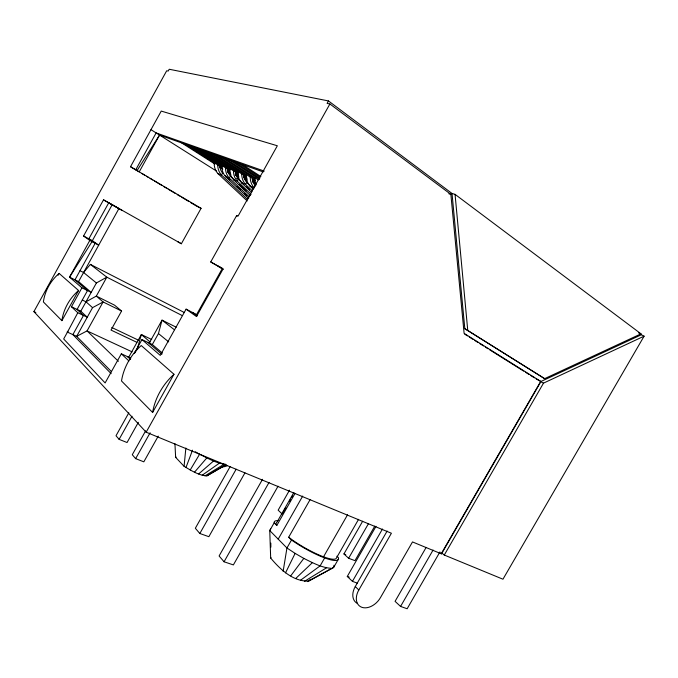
<?xml version="1.0" encoding="UTF-8"?>
<svg xmlns="http://www.w3.org/2000/svg" width="678" height="678" viewBox="0 0 678 678"><rect width="100%" height="100%" fill="white"/><g stroke="black" fill="none" stroke-linecap="round" stroke-linejoin="round"><path stroke-width="1.02" d="M225.969 464.905L206.841 475.871C198.51 475.38 191.103 470.439 184.085 466.311L185.865 448.031M333.974 565.249L333.652 567.435L308.973 581.004C293.447 582.004 280.006 569.249 270.675 558.036L269.759 530.577L270.7 528.755M283.141 571.291L286.947 547.994L291.498 540.01L288.684 537.222L310.049 499.703M162.415 353.128L152.33 344.526L158.449 333.551L162.042 320.143L176.221 327.211M149.414 343.797L149.94 341.848L162.042 320.143L174.339 329.711M137.609 347.814L141.355 334.534L151.719 339.517M185.967 467.54L192.518 450.167M270.675 558.036L270.954 557.418M285.523 572.876L295.125 553.384L286.947 547.994L269.759 530.577L274.158 522.823A37.095 7.551 30.5 0 1 278.048 520.645M328.474 100.946L327.093 103.403L329.898 103.971L450.87 194.366L464.108 333.373L540.942 381.519L441.48 553.875L412.504 541.934L380.468 597.615A15.882 11.085 -49.4 0 1 361.874 607.319A15.882 11.085 -49.4 0 1 358.823 589.987L391.401 533.239L146.151 432.191L33.9 311.609L166.695 70.758L168.203 71.063L169.203 69.249L328.474 100.946L452.014 193.459L455.057 194.349L641.015 333.847L544.637 378.655L464.82 328.686L452.014 193.459M58.105 275.26L59.122 273.412L78.572 290.498A46.926 42.909 -40.9 0 0 61.884 320.669L43.384 301.947A44.426 41.273 -38.1 0 1 59.122 273.412M83.564 236.012L103.522 199.832L118.913 208.595L78.563 281.607L91.199 292.387L81.936 287.819L69.546 277.132L89.801 240.453L83.564 236.012L92.352 240.665L98.708 245.165L89.801 240.453M263.217 171.915L159.55 135.075L139.202 171.898L130.515 166.72L161.237 111.082L277.336 145.77L238.063 216.096A13.348 0.627 29.8 0 0 237.046 216.07M92.352 240.665L112.209 204.714M135.736 169.839L156.135 132.922L264.251 171.102M61.884 320.669L78.572 290.498M71.461 306.761L80.784 311.202L87.25 317.228L77.8 312.744L71.461 306.761L81.936 287.819M67.393 332.245L77.8 312.744M67.936 331.271L63.673 338.966L105.124 382.934L121.337 353.806L130.812 358.17M80.784 311.202L96.412 282.963L106.81 277.175L182.272 315.601M136.829 342.305L111.006 330.076L121.582 311.033L103.098 301.964L92.555 307.651L76.656 336.347L111.531 371.697M111.141 373.646L72.868 334.618L83.487 315.44L77.072 309.439L87.513 290.565L74.97 279.828L95.157 243.292L88.852 238.809L108.751 202.764L181.365 243.749L201.069 208.332L130.515 166.72M222.621 173.085L221.528 175.051L247.775 199.586M128.693 357.272L141.355 334.534L149.94 341.848M230.41 176.094L229.291 178.094L249.343 196.908M134.278 353.382L141.965 339.585L152.33 344.526M134.617 353.179L137.109 348.712M246.733 182.407L245.58 184.467L252.445 190.967M141.965 339.585L160.279 355.374L186.094 309.151L196.476 316.55L223.011 269.09L210.731 261.954L236.597 215.629M246.267 174.865A15.577 13.662 -74.5 0 0 250.123 186.247L254.123 187.814L255.292 185.713L254.903 185.247A13.365 11.696 -74.2 0 1 252.402 178.789M128.812 412.817L116.006 435.742L119.108 439.352L127.057 442.531L138.363 422.309M119.108 439.352L132.015 416.25M152.609 412.444L173.975 374.264L141.253 345.534A54.96 47.579 -45.7 0 0 121.506 380.977L152.609 412.444A59.147 49.655 -47.1 0 1 173.975 374.264M145.609 430.886L132.278 454.718L135.642 458.633L143.829 461.828L158.237 436.124M146.151 432.191L329.898 103.971M135.642 458.633L150.126 432.767M230.156 466.583L195.332 528.255L199.824 533.501L208.858 536.688L244.961 472.846M199.824 533.501L236.156 469.21M262.547 479.287L219.096 555.977L224.062 561.774L233.376 564.918L278.048 486.202M224.062 561.774L269.039 482.431M289.523 490.169L278.158 510.17L282.218 514.06M293.871 492.465L276.955 522.23A34.849 7.085 30.5 0 0 276.124 523.882L276.81 525.458L295.015 493.44M282.734 513.144L285.862 507.653M289.506 501.245L290.548 499.415M291.582 497.584L292.625 495.745M278.2 539.146L302.702 496.067M347.551 514.788L323.525 556.824L324.669 557.926L320.118 565.884L300.507 580.275M358.577 519.306L336.161 558.494A34.849 7.085 30.5 0 1 292.43 540.019L288.684 537.222M338.093 559.681L333.652 567.435L307.312 581.614M374.79 526.111L354.984 560.664L348.628 558.274L343.941 553.934L362.645 521.255M348.628 558.274L368.527 523.526M357.382 583.139L352.433 581.368L347.289 576.436L376.019 526.314M352.433 581.368L382.468 529.001M357.518 603.496A15.797 11.068 -49.4 0 1 355.264 586.563L387.13 531.043M426.157 547.392L395.071 601.344L400.562 606.437L407.147 608.751L439.929 551.934M400.562 606.437L433.081 550.044M640.947 334.94L540.552 381.672L441.7 552.968L444.285 555.036L502.957 579.207L644.1 336.161L639.405 333.779M444.285 555.036L543.51 383.129L644.1 336.161M190.213 469.99L199.603 454.243C208.002 458.294 216.46 463.506 225.91 464.354M92.038 241.639L69.546 277.132L78.563 281.607M137.041 170.61L159.55 135.075M290.709 575.876L303.82 558.401C312.482 562.647 321.313 567.613 331.127 568.325M80.012 270.7L83.589 272.514L90.369 264.386L184.467 312.592M194.527 472.185L206.807 457.938M295.828 578.402L312.363 562.672M198.62 473.973L213.578 460.981M206.841 475.871L225.299 464.989M202.188 475.227L219.435 463.142M304.43 581.368L326.525 567.8M204.993 475.871L223.969 464.303M309.134 580.317L310.914 579.241M184.085 466.311L175.636 457.328L176.094 457.057M82.284 300.007L85.987 301.803L96.327 296.091L106.81 277.175L90.369 264.386M448.853 193.772L450.87 194.366M347.289 576.436L349.255 577.148M343.941 553.934L345.755 554.612M638.651 332.932L641.015 333.847M236.554 178.475L238.436 179.195L237.308 181.229L251.174 194.298M214.197 162.915A14.636 13.102 -76.8 0 0 218.002 173.67L221.528 175.051A14.738 13.162 -76.5 0 1 217.714 164.229M221.842 165.763A14.857 13.238 -76.2 0 0 225.655 176.67L229.291 178.094A14.967 13.306 -75.9 0 1 225.46 168.491M229.723 168.703A15.094 13.382 -75.6 0 0 233.554 179.763L237.308 181.229A15.204 13.441 -75.3 0 1 233.469 170.102M237.859 171.737A15.331 13.518 -75 0 0 241.707 182.95L245.58 184.467A15.441 13.585 -74.8 0 1 241.724 173.178M67.147 331.991L76.656 336.347L87.055 330.906L103.098 301.964L96.327 296.091L114.531 305.151L121.582 311.033M33.9 311.609L35.824 312.49M132.134 351.874L87.055 330.906L118.404 361.298M464.82 328.686L544.637 378.655M111.794 327.499L138.558 340.229M197.9 206.824L201.069 208.332M540.942 381.519L536.205 378.951M540.552 381.672L543.51 383.129M210.731 261.954L222.426 268.454M186.094 309.151L196.586 314.558L222.333 268.505L218.231 266.208L223.342 269.166M122.354 210.587L103.522 199.832M195.171 451.692L199.603 454.243M177.568 241.563L181.365 243.749M295.125 553.384L303.82 558.401M141.914 173.517L144.626 175.136M146.44 176.221L148.245 177.297M150.058 178.373L152.77 179.992M154.584 181.077L161.822 185.391M163.627 186.475L166.347 188.094M168.152 189.17L175.39 193.484M177.204 194.569L179.916 196.188M181.729 197.264L188.967 201.586M190.772 202.663L197.112 206.443M464.794 334.229L467.473 335.907M469.261 337.025L472.829 339.263M474.617 340.381L478.185 342.619M479.973 343.729L483.541 345.966M485.321 347.085L487.999 348.763M489.787 349.882L523.704 371.12M525.492 372.239L529.06 374.476M530.849 375.595L534.417 377.832M150.974 129.659L216.638 171.161M181.78 142.982L214.816 164.008M219.282 166.847L222.85 169.119M227.316 171.966L230.884 174.238M192.569 146.812L229.952 170.695M235.291 174.11L238.851 176.382M189.094 145.575L221.876 166.5M227.189 169.89L229.85 171.585M235.164 174.975L238.707 177.238M185.145 144.177L222.164 167.763M227.452 171.136L230.096 172.822M204.434 151.024L238.198 172.687M243.529 176.102L247.08 178.382M252.411 181.806L255.97 184.085M200.23 149.533L238.232 173.873M243.529 177.272L247.063 179.534M196.637 148.253L230.071 169.644M235.342 173.017L237.986 174.712M244.139 178.645L246.784 180.34M216.324 155.254L255.335 180.373M212.494 153.889L246.029 175.458M252.208 179.433L254.852 181.136M208.146 152.347L246.767 177.144M252.911 181.094L255.538 182.789M224.799 158.262L258.267 179.882M220.833 156.855L255.021 178.907M238.063 162.974L260.055 177.246M233.563 161.381L259.827 178.39M229.452 159.915L259.564 179.39M242.317 164.483L260.869 176.543M192.408 312.405L197.247 315.838M440.192 552.85L441.48 553.875M83.589 272.514L96.412 282.963M158.449 333.551L168.686 341.898M148.202 342.56L161.881 354.272M85.987 301.803L92.555 307.651M218.002 173.67L247.233 200.951M127.532 356.662L130.591 359.526M225.24 175.61L229.867 179.941M236.8 186.442L240.648 190.052M244.504 193.662L246.809 195.832M225.655 176.67L248.707 198.264M234.563 180.077L230.028 175.644A12.746 11.331 -75.9 0 1 227.469 168.297M239.181 184.424L246.106 190.942M233.554 179.763L250.445 195.645M243.36 183.933L238.054 178.746A12.95 11.45 -75.3 0 1 235.486 171.288M246.436 186.831L249.512 189.738M241.707 182.95L251.674 192.374M336.915 556.18L338.373 557.562A37.095 7.551 30.5 0 1 324.364 557.816A37.095 7.551 30.5 0 1 291.498 540.01M121.337 353.806L128.905 360.95M253.191 188.611L246.343 181.941A13.153 11.568 -74.8 0 1 243.766 174.382M250.123 186.247L253.182 189.154M355.264 586.563L358.823 589.987M274.158 522.823L276.81 525.458M222.935 173.441L222.248 172.644A12.551 11.212 -76.5 0 1 219.791 166.534M455.057 194.349L467.718 330.05M174.941 443.683L175.636 457.328M270.827 543.086L270.861 547.18M227.045 465.828A12.297 10.001 -46.5 0 1 222.24 466.862M254.123 187.814A15.696 13.729 -74.2 0 1 250.258 176.356M256.004 185.086A15.831 13.806 -74 0 1 254.945 178.102"/></g></svg>
